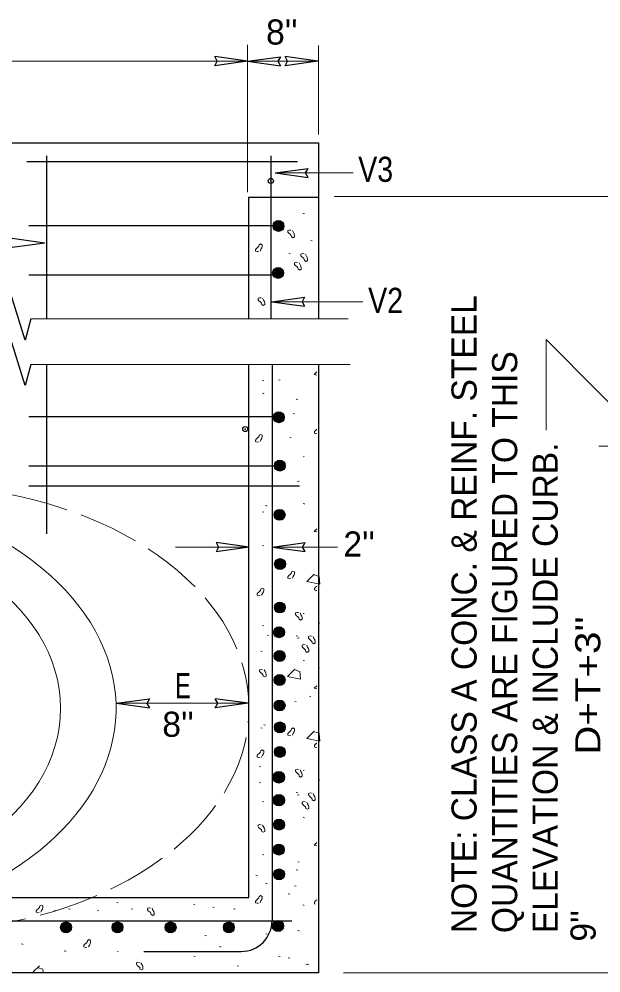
# Model space of a CAD drawing. Extents: x 472 to 851, y 139 to 417.
# Drawn here: x 568.61 to 598.73, y 185.01 to 234.4 of the extents above; entities that cross this region are included whole.
import ezdxf
from ezdxf.enums import TextEntityAlignment as Align

# ---------------------------------------------------------------- set-up
doc = ezdxf.new("R2010")
doc.units = 0
doc.header["$LTSCALE"] = 0.52
doc.header["$PDMODE"] = 32
doc.header["$PDSIZE"] = 0.26
doc.linetypes.add('LONG_DASHED', pattern=[7.5, 6, -1.5])
doc.layers.add('1', color=7, linetype='Continuous', lineweight=25)

msp = doc.modelspace()

# ---------------------------------------------------------------- hatches: boundary and pattern name
at = {"layer": '1'}
for points in [[(582.3221, 223.6925, 1), (581.7562, 223.6925, 1)], [(582.3037, 221.2611, 1), (581.7378, 221.2611, 1)], [(581.7741, 213.785, 1), (582.3399, 213.785, 1)], [(581.8272, 211.2842, 1), (582.3931, 211.2842, 1)], [(581.8137, 208.7332, 1), (582.3795, 208.7332, 1)], [(581.8409, 206.1823, 1), (582.4068, 206.1823, 1)], [(581.8272, 203.9315, 1), (582.3931, 203.9315, 1)], [(581.7864, 202.6492, 1), (582.3523, 202.6492, 1)], [(581.8137, 201.4214, 1), (582.3795, 201.4214, 1)], [(581.8137, 200.1801, 1), (582.3795, 200.1801, 1)], [(581.8137, 198.8568, 1), (582.3795, 198.8568, 1)], [(581.8272, 197.7246, 1), (582.3931, 197.7246, 1)], [(581.8272, 196.4559, 1), (582.3931, 196.4559, 1)], [(581.7727, 195.1327, 1), (582.3386, 195.1327, 1)], [(581.7863, 193.9458, 1), (582.3522, 193.9458, 1)], [(581.7863, 192.6907, 1), (582.3522, 192.6907, 1)], [(581.7727, 191.3948, 1), (582.3386, 191.3948, 1)], [(581.7863, 190.1125, 1), (582.3522, 190.1125, 1)], [(581.7308, 187.4348, 1), (582.2967, 187.4348, 1)], [(570.7638, 187.3673, 1), (571.3297, 187.3673, 1)], [(573.4258, 187.3673, 1), (573.9917, 187.3673, 1)], [(576.7355, 187.3673, 1), (576.1697, 187.3673, 1)], [(579.1872, 187.3673, 1), (579.753, 187.3673, 1)]]:
    msp.add_hatch(color=256, dxfattribs=at).paths.add_polyline_path(points)

# ---------------------------------------------------------------- linework, layer by layer
at = {"layer": '1', "lineweight": 13}
for p, q in [((580.4405, 225.4489), (580.4405, 233.0788)), ((584.1068, 228.4315), (584.1068, 233.0405)), ((585.9093, 226.4384), (581.9643, 226.4384)), ((584.9231, 225.2253), (617.3437, 225.2253)), ((586.4027, 219.766), (581.8559, 219.766)), ((569.2201, 218.8749), (585.652, 218.8749)), ((569.2201, 216.5208), (585.7533, 216.5208)), ((617.5001, 212.2829), (598.6148, 212.2829)), ((576.7018, 207.0578), (580.5148, 207.0578)), ((581.7148, 207.0578), (585.0962, 207.0578)), ((573.6318, 198.9723), (580.4663, 198.9723)), ((569.6685, 185.3723), (569.3421, 185.0588)), ((585.4032, 185.0098), (617.6672, 185.0098))]:
    msp.add_line(p, q, dxfattribs=at)
at = {"layer": '1'}
for p, q in [((580.4405, 232.2245), (578.7375, 232.4585)), ((580.4405, 232.2245), (578.7375, 231.9905)), ((580.4408, 232.2237), (582.1438, 232.4577)), ((580.4408, 232.2237), (582.1438, 231.9897)), ((584.0828, 232.2253), (582.3798, 232.4593)), ((584.0828, 232.2253), (582.3798, 231.9913)), ((536.8701, 228.0035), (584.1068, 228.0035)), ((584.1068, 228.0035), (584.1068, 225.1877)), ((570.0381, 227.3145), (570.0381, 218.8749)), ((581.6405, 227.3145), (581.6405, 218.8749)), ((569.0171, 227.0292), (583.024, 227.0292)), ((581.8691, 226.4392), (583.5721, 226.6732)), ((581.8691, 226.4392), (583.5721, 226.2052)), ((580.5068, 218.8749), (580.5068, 225.1877)), ((569.1223, 223.7095), (581.9555, 223.7095)), ((569.9557, 222.808), (568.2527, 223.042)), ((569.9557, 222.808), (568.2527, 222.574)), ((569.1223, 221.1572), (582.0568, 221.1572)), ((581.6866, 219.7652), (583.3896, 219.9992)), ((581.6866, 219.7652), (583.3896, 219.5312)), ((570.0381, 216.5208), (570.0381, 207.7454)), ((581.7067, 216.5333), (581.7067, 187.7223)), ((569.1223, 213.8187), (581.9555, 213.8187)), ((569.1223, 211.2663), (582.0568, 211.2663)), ((569.1223, 210.2253), (583.1202, 210.2253)), ((580.5145, 207.057), (578.8115, 207.291)), ((580.5145, 207.057), (578.8115, 206.823)), ((581.7152, 207.0587), (583.4182, 207.2927)), ((581.7152, 207.0587), (583.4182, 206.8247)), ((573.6566, 198.9715), (575.3596, 199.2055)), ((580.466, 198.9732), (578.763, 199.2072)), ((573.6566, 198.9715), (575.3596, 198.7375)), ((580.466, 198.9732), (578.763, 198.7392)), ((536.7294, 187.7098), (582.7228, 187.7098)), ((575.0771, 186.1223), (580.1068, 186.1223))]:
    msp.add_line(p, q, dxfattribs=at)
at = {"layer": '1', "lineweight": 13}
for points in [[(539.0503, 232.2245), (580.4405, 232.2245), (584.0405, 232.2245)], [(583.2906, 224.3467), (583.3639, 224.3281), (583.3659, 224.3259)], [(582.7636, 223.4501), (582.8104, 223.3564), (582.8573, 223.2786), (582.8731, 223.2006), (582.8729, 223.1224), (582.7949, 223.0757), (582.7171, 223.1224), (582.7012, 223.2006), (582.6389, 223.2627), (582.5766, 223.3097), (582.5298, 223.3721), (582.5299, 223.4499), (582.6079, 223.4812), (582.6856, 223.4657)], [(583.7081, 222.9356), (583.7814, 222.9169), (583.7834, 222.9147)], [(581.0849, 222.3922), (581.1318, 222.4857), (581.1784, 222.5638), (581.1941, 222.6417), (581.1941, 222.72), (581.1161, 222.7665), (581.0381, 222.7197), (581.0222, 222.6417), (580.9601, 222.5795), (580.8976, 222.5325), (580.8509, 222.4703), (580.8509, 222.3922), (580.9289, 222.361), (581.0069, 222.3765)], [(582.5707, 222.2739), (582.644, 222.2552), (582.646, 222.2531)], [(583.1069, 221.7797), (583.1537, 221.686), (583.2006, 221.6082), (583.2164, 221.5302), (583.2162, 221.452), (583.1382, 221.4053), (583.0604, 221.452), (583.0446, 221.5302), (582.9823, 221.5923), (582.9199, 221.6393), (582.8731, 221.7017), (582.8732, 221.7795), (582.9512, 221.8108), (583.0289, 221.7953)], [(583.4378, 222.2259), (583.4847, 222.1322), (583.5315, 222.0544), (583.5473, 221.9764), (583.5472, 221.8982), (583.4692, 221.8516), (583.3913, 221.8982), (583.3755, 221.9764), (583.3132, 222.0386), (583.2508, 222.0856), (583.204, 222.1479), (583.2042, 222.2258), (583.2822, 222.2571), (583.3598, 222.2416)], [(581.2154, 219.9465), (581.2622, 219.8528), (581.3091, 219.775), (581.3249, 219.697), (581.3247, 219.6188), (581.2468, 219.5722), (581.1689, 219.6188), (581.1531, 219.697), (581.0907, 219.7592), (581.0284, 219.8062), (580.9816, 219.8685), (580.9818, 219.9463), (581.0598, 219.9777), (581.1374, 219.9622)], [(595.8951, 213.1097), (595.8951, 217.8075), (601.3294, 212.3379)], [(584.0159, 216.1291), (583.8805, 215.999), (584.0159, 215.9707)], [(581.2052, 215.6896), (581.2785, 215.6709), (581.2805, 215.6687)], [(582.0477, 215.7236), (582.121, 215.7049), (582.123, 215.7027)], [(581.2052, 215.0263), (581.2785, 215.0076), (581.2805, 215.0054)], [(582.9591, 214.7286), (583.0324, 214.7099), (583.0344, 214.7078)], [(582.7934, 213.9823), (582.8668, 213.9637), (582.8687, 213.9615)], [(581.0849, 212.5252), (581.1318, 212.6188), (581.1784, 212.6969), (581.1941, 212.7747), (581.1941, 212.8531), (581.1161, 212.8996), (581.0381, 212.8527), (581.0222, 212.7747), (580.9601, 212.7126), (580.8976, 212.6656), (580.8509, 212.6034), (580.8509, 212.5252), (580.9289, 212.4941), (581.0069, 212.5096)], [(584.0159, 213.1542), (584.0108, 213.1492), (583.9483, 213.1022), (583.9017, 213.04), (583.9017, 212.9618), (583.9797, 212.9307), (584.0159, 212.9378)], [(582.6277, 212.7386), (582.701, 212.7199), (582.703, 212.7177)], [(583.3247, 211.7419), (583.3612, 211.7513), (583.3623, 211.7523)], [(583.0275, 210.4583), (583.1008, 210.4773), (583.103, 210.4793)], [(581.3709, 209.2222), (581.4443, 209.2035), (581.4462, 209.2013)], [(583.3131, 209.3125), (583.3864, 209.2938), (583.3884, 209.2917)], [(581.2052, 208.8905), (581.2785, 208.8718), (581.2805, 208.8697)], [(584.0159, 208.0069), (583.8805, 207.8768), (584.0159, 207.8485)], [(581.2052, 207.1493), (581.2785, 207.1307), (581.2805, 207.1285)], [(582.7583, 205.4458), (582.8052, 205.5393), (582.8518, 205.6175), (582.8675, 205.6953), (582.8675, 205.7737), (582.7895, 205.8202), (582.7115, 205.7733), (582.6957, 205.6953), (582.6335, 205.6332), (582.571, 205.5862), (582.5243, 205.524), (582.5243, 205.4458), (582.6023, 205.4147), (582.6803, 205.4302)], [(583.8932, 205.6523), (583.5033, 205.2778), (584.174, 205.1375), (584.1427, 205.5432), (583.9088, 205.6212)], [(584.0159, 205.0321), (584.0108, 205.027), (583.9483, 204.98), (583.9017, 204.9178), (583.9017, 204.8397), (583.9797, 204.8085), (584.0159, 204.8157)], [(581.1678, 204.5654), (581.2147, 204.6589), (581.2613, 204.7371), (581.277, 204.8149), (581.277, 204.8932), (581.199, 204.9398), (581.121, 204.8929), (581.1052, 204.8149), (581.043, 204.7527), (580.9805, 204.7057), (580.9338, 204.6436), (580.9338, 204.5654), (581.0118, 204.5342), (581.0898, 204.5497)], [(583.1543, 203.6505), (583.2012, 203.5568), (583.248, 203.479), (583.2638, 203.401), (583.2637, 203.3228), (583.1857, 203.2762), (583.1078, 203.3228), (583.092, 203.401), (583.0297, 203.4632), (582.9673, 203.5102), (582.9205, 203.5725), (582.9207, 203.6503), (582.9987, 203.6817), (583.0763, 203.6662)], [(583.3247, 203.6197), (583.3612, 203.6292), (583.3623, 203.6302)], [(584.0988, 203.136), (584.1722, 203.1173), (584.1742, 203.1152)], [(581.2052, 203.0035), (581.2785, 202.9848), (581.2805, 202.9827)], [(581.4538, 202.5061), (581.5271, 202.4874), (581.5291, 202.4852)], [(582.9614, 202.4743), (583.0348, 202.4557), (583.0367, 202.4535)], [(583.0275, 202.3362), (583.1008, 202.3552), (583.103, 202.3572)], [(583.8286, 202.4263), (583.8754, 202.3327), (583.9222, 202.2548), (583.9381, 202.1768), (583.9379, 202.0987), (583.8599, 202.052), (583.7821, 202.0987), (583.7663, 202.1768), (583.7039, 202.239), (583.6416, 202.286), (583.5947, 202.3483), (583.5949, 202.4262), (583.6729, 202.4575), (583.7506, 202.442)], [(581.1223, 201.6769), (581.1957, 201.6582), (581.1977, 201.6561)], [(583.4977, 201.9801), (583.5445, 201.8864), (583.5913, 201.8086), (583.6072, 201.7306), (583.607, 201.6524), (583.529, 201.6058), (583.4512, 201.6524), (583.4353, 201.7306), (583.373, 201.7927), (583.3107, 201.8397), (583.2638, 201.9021), (583.264, 201.9799), (583.342, 202.0112), (583.4197, 201.9957)], [(583.3131, 201.1903), (583.3864, 201.1717), (583.3884, 201.1695)], [(581.2982, 200.7102), (581.3451, 200.6165), (581.3919, 200.5387), (581.4077, 200.4607), (581.4076, 200.3825), (581.3296, 200.3358), (581.2518, 200.3825), (581.2359, 200.4607), (581.1736, 200.5228), (581.1112, 200.5698), (581.0644, 200.6322), (581.0646, 200.71), (581.1426, 200.7413), (581.2202, 200.7258)], [(582.893, 200.7353), (582.5032, 200.3608), (583.1738, 200.2205), (583.1425, 200.6262), (582.9087, 200.7042)], [(584.0943, 200.7923), (584.1677, 200.8112), (584.1698, 200.8133)], [(584.0159, 199.8847), (583.8805, 199.7547), (584.0159, 199.7263)], [(582.9615, 199.0647), (582.8883, 199.0458), (582.8862, 199.0438)], [(583.6357, 199.3481), (583.709, 199.3294), (583.711, 199.3272)], [(581.1223, 197.697), (581.1957, 197.6783), (581.1977, 197.6762)], [(581.2881, 197.8628), (581.3614, 197.8442), (581.3634, 197.842)], [(582.7583, 197.3237), (582.8052, 197.4172), (582.8518, 197.4953), (582.8675, 197.5732), (582.8675, 197.6515), (582.7895, 197.698), (582.7115, 197.6512), (582.6957, 197.5732), (582.6335, 197.511), (582.571, 197.464), (582.5243, 197.4018), (582.5243, 197.3237), (582.6023, 197.2925), (582.6803, 197.308)], [(583.8932, 197.5302), (583.5033, 197.1557), (584.174, 197.0153), (584.1427, 197.421), (583.9088, 197.499)], [(584.0159, 196.9099), (584.0108, 196.9048), (583.9483, 196.8578), (583.9017, 196.7957), (583.9017, 196.7175), (583.9797, 196.6863), (584.0159, 196.6935)], [(581.1678, 196.191), (581.2147, 196.2845), (581.2613, 196.3627), (581.277, 196.4405), (581.277, 196.5188), (581.199, 196.5653), (581.121, 196.5185), (581.1052, 196.4405), (581.043, 196.3783), (580.9805, 196.3313), (580.9338, 196.2692), (580.9338, 196.191), (581.0118, 196.1598), (581.0898, 196.1753)], [(581.0395, 195.707), (581.1128, 195.6883), (581.1148, 195.6862)], [(583.1543, 195.5283), (583.2012, 195.4347), (583.248, 195.3568), (583.2638, 195.2788), (583.2637, 195.2007), (583.1857, 195.154), (583.1078, 195.2007), (583.092, 195.2788), (583.0297, 195.341), (582.9673, 195.388), (582.9205, 195.4503), (582.9207, 195.5282), (582.9987, 195.5595), (583.0763, 195.544)], [(583.3247, 195.4976), (583.3612, 195.507), (583.3623, 195.508)], [(581.0395, 194.8778), (581.1128, 194.8592), (581.1148, 194.857)], [(584.0988, 195.0138), (584.1722, 194.9952), (584.1742, 194.993)], [(582.9614, 194.3522), (583.0348, 194.3335), (583.0367, 194.3313)], [(583.0275, 194.214), (583.1008, 194.233), (583.103, 194.235)], [(583.8286, 194.3042), (583.8754, 194.2105), (583.9222, 194.1327), (583.9381, 194.0547), (583.9379, 193.9765), (583.8599, 193.9298), (583.7821, 193.9765), (583.7663, 194.0547), (583.7039, 194.1168), (583.6416, 194.1638), (583.5947, 194.2262), (583.5949, 194.304), (583.6729, 194.3353), (583.7506, 194.3198)], [(581.2052, 193.8828), (581.2785, 193.8642), (581.2805, 193.862)], [(583.4977, 193.8579), (583.5445, 193.7643), (583.5913, 193.6864), (583.6072, 193.6084), (583.607, 193.5302), (583.529, 193.4836), (583.4512, 193.5302), (583.4353, 193.6084), (583.373, 193.6706), (583.3107, 193.7176), (583.2638, 193.7799), (583.264, 193.8577), (583.342, 193.8891), (583.4197, 193.8736)], [(581.2154, 192.6674), (581.2622, 192.5737), (581.3091, 192.4959), (581.3249, 192.4179), (581.3247, 192.3397), (581.2468, 192.2931), (581.1689, 192.3397), (581.1531, 192.4179), (581.0907, 192.4801), (581.0284, 192.5271), (580.9816, 192.5894), (580.9818, 192.6672), (581.0598, 192.6986), (581.1374, 192.6831)], [(583.3131, 193.0682), (583.3864, 193.0495), (583.3884, 193.0473)], [(584.0159, 191.7626), (583.8805, 191.6325), (584.0159, 191.6042)], [(582.0477, 191.1807), (582.121, 191.162), (582.123, 191.1598)], [(581.2052, 191.1467), (581.2785, 191.128), (581.2805, 191.1258)], [(583.042, 190.7661), (583.1153, 190.7474), (583.1173, 190.7452)], [(582.9591, 190.3515), (583.0324, 190.3328), (583.0344, 190.3307)], [(580.8737, 190.0687), (580.9471, 190.0501), (580.9491, 190.0479)], [(581.3709, 189.6542), (581.4443, 189.6355), (581.4462, 189.6333)], [(582.8763, 189.5223), (582.9496, 189.5037), (582.9516, 189.5015)], [(581.0849, 188.6457), (581.1318, 188.7392), (581.1784, 188.8173), (581.1941, 188.8952), (581.1941, 188.9735), (581.1161, 189.02), (581.0381, 188.9732), (581.0222, 188.8952), (580.9601, 188.833), (580.8976, 188.786), (580.8509, 188.7238), (580.8509, 188.6457), (580.9289, 188.6145), (581.0069, 188.63)], [(582.5448, 189.1077), (582.6182, 189.0891), (582.6202, 189.0869)], [(584.0159, 188.7877), (584.0108, 188.7827), (583.9483, 188.7357), (583.9017, 188.6735), (583.9017, 188.5953), (583.9444, 188.5782)], [(569.7331, 188.1482), (569.7799, 188.2417), (569.8266, 188.3198), (569.8423, 188.3977), (569.8423, 188.476), (569.7642, 188.5225), (569.6862, 188.4757), (569.6704, 188.3977), (569.6082, 188.3355), (569.5457, 188.2885), (569.4991, 188.2263), (569.4991, 188.1482), (569.5771, 188.117), (569.6551, 188.1325)], [(570.4333, 188.2446), (570.5067, 188.2259), (570.5087, 188.2237)], [(571.1791, 188.3275), (571.2524, 188.3088), (571.2544, 188.3067)], [(572.6706, 188.2446), (572.7439, 188.2259), (572.7459, 188.2237)], [(573.6649, 188.6592), (573.7382, 188.6405), (573.7402, 188.6383)], [(574.4107, 188.3275), (574.484, 188.3088), (574.486, 188.3067)], [(575.498, 188.3558), (575.5448, 188.2621), (575.5917, 188.1842), (575.6075, 188.1062), (575.6073, 188.0281), (575.5293, 187.9814), (575.4515, 188.0281), (575.4357, 188.1062), (575.3733, 188.1684), (575.311, 188.2154), (575.2642, 188.2777), (575.2643, 188.3556), (575.3423, 188.3869), (575.42, 188.3714)], [(577.6422, 188.5762), (577.7155, 188.5576), (577.7175, 188.5554)], [(578.6365, 188.4104), (578.7098, 188.3918), (578.7118, 188.3896)], [(579.7137, 188.3275), (579.787, 188.3088), (579.789, 188.3067)], [(583.2906, 188.5273), (583.3639, 188.5087), (583.3659, 188.5065)], [(572.2072, 186.3616), (572.2541, 186.4551), (572.3009, 186.5331), (572.3166, 186.6111), (572.3166, 186.6889), (572.2386, 186.7357), (572.1606, 186.6891), (572.1449, 186.6111), (572.0826, 186.5487), (572.0201, 186.5017), (571.9734, 186.4396), (571.9734, 186.3614), (572.0514, 186.3303), (572.1292, 186.3459)], [(578.2361, 186.952), (578.3094, 186.9333), (578.3114, 186.9312)], [(581.3847, 187.0349), (581.4581, 187.0162), (581.4601, 187.0141)], [(583.042, 187.2007), (583.1153, 187.1821), (583.1173, 187.1799)], [(568.7365, 186.5111), (568.8098, 186.4924), (568.8118, 186.4903)], [(578.9818, 186.3716), (579.0552, 186.3529), (579.0572, 186.3508)], [(570.9533, 186.1472), (571.0266, 186.1285), (571.0286, 186.1263)], [(573.711, 186.1121), (573.7476, 186.1215), (573.7487, 186.1225)], [(577.6561, 185.8741), (577.7294, 185.8554), (577.7314, 185.8533)], [(582.0477, 185.8741), (582.121, 185.8554), (582.123, 185.8533)], [(582.5448, 185.7912), (582.6182, 185.7725), (582.6202, 185.7703)], [(569.8628, 185.0588), (569.8522, 185.1968), (569.618, 185.275)], [(574.918, 185.5367), (574.9648, 185.443), (575.0117, 185.3652), (575.0275, 185.2872), (575.0273, 185.209), (574.9493, 185.1623), (574.8715, 185.209), (574.8557, 185.2872), (574.7933, 185.3493), (574.731, 185.3963), (574.6842, 185.4587), (574.6843, 185.5365), (574.7623, 185.5678), (574.84, 185.5523)], [(579.8932, 185.3766), (579.9666, 185.3579), (579.9686, 185.3558)], [(583.4562, 185.4595), (583.5296, 185.4408), (583.5316, 185.4387)], [(583.5392, 185.4595), (583.6125, 185.4408), (583.6145, 185.4387)]]:
    msp.add_lwpolyline(points, dxfattribs=at)
at = {"layer": '1'}
for points in [[(578.7375, 231.9905), (578.8692, 232.2269), (578.7375, 232.4585)], [(582.1438, 232.4577), (582.0121, 232.2212), (582.1438, 231.9897)], [(582.3798, 231.9913), (582.5116, 232.2277), (582.3798, 232.4593)], [(583.5721, 226.2052), (583.4403, 226.4416), (583.5721, 226.6732)], [(580.5068, 225.1877), (584.1068, 225.1877), (584.1068, 218.8749)], [(569.2201, 218.8749), (568.9269, 217.7763), (568.2368, 220.0086)], [(583.3896, 219.9992), (583.2578, 219.7627), (583.3896, 219.5312)], [(569.2201, 216.5208), (568.9269, 215.4222), (568.2368, 217.6545)], [(584.1068, 216.5333), (584.1068, 185.0098), (535.4502, 185.0098)], [(551.0558, 188.9098), (580.5068, 188.9098), (580.5068, 216.5333)], [(578.8115, 207.291), (578.9433, 207.0546), (578.8115, 206.823)], [(583.4182, 206.8247), (583.2864, 207.0611), (583.4182, 207.2927)], [(575.3596, 199.2055), (575.2278, 198.9691), (575.3596, 198.7375)], [(578.763, 198.7392), (578.8947, 198.9756), (578.763, 199.2072)]]:
    msp.add_lwpolyline(points, dxfattribs=at)
for centre, radius in [((582.0392, 223.6925), 0.2829), ((582.0208, 221.2611), 0.2829), ((582.057, 213.785), 0.2829), ((582.1102, 211.2842), 0.2829), ((582.0966, 208.7332), 0.2829), ((582.1238, 206.1823), 0.2829), ((582.1102, 203.9315), 0.2829), ((582.0693, 202.6492), 0.2829), ((582.0966, 201.4214), 0.2829), ((582.0966, 200.1801), 0.2829), ((582.0966, 198.8568), 0.2829), ((582.1102, 197.7246), 0.2829), ((582.1102, 196.4559), 0.2829), ((582.0595, 195.141), 0.2978), ((582.0557, 195.1327), 0.2829), ((582.0595, 193.9519), 0.2978), ((582.0693, 193.9458), 0.2829), ((582.0693, 192.6907), 0.2829), ((582.0557, 191.3948), 0.2829), ((582.0693, 190.1125), 0.2829), ((582.0137, 187.4348), 0.2829), ((571.0467, 187.3673), 0.2829), ((573.7088, 187.3673), 0.2829), ((576.4526, 187.3673), 0.2829), ((579.4701, 187.3673), 0.2829)]:
    msp.add_circle(centre, radius, dxfattribs=at)
msp.add_arc((580.1068, 187.7223), 1.6, 270, 0, dxfattribs=at)
at = {"layer": '1', "linetype": 'LONG_DASHED', "lineweight": 13}
msp.add_ellipse((563.2187, 198.7076), major_axis=(-17.293, 0), ratio=0.66806, start_param=1.0337802, end_param=5.2659165, dxfattribs=at)
at = {"layer": '1', "lineweight": 13}
msp.add_ellipse((556.3433, 198.7076), major_axis=(17.293, 0), ratio=0.66806, start_param=5.2592156, end_param=10.4371429, dxfattribs=at)
msp.add_ellipse((556.3433, 198.7076), major_axis=(14.4186, 0), ratio=0.681637, dxfattribs=at)
at = {"layer": '1'}
for p in [(581.6432, 226.0226), (580.319, 213.1715)]:
    msp.add_point(p, dxfattribs=at)

# ---------------------------------------------------------------- texts
for s, p in [("8''", (581.3966, 233.0853)), ("2''", (585.3967, 206.5722)), ("8''", (576.0276, 197.2373))]:
    msp.add_text(s, height=1.3, dxfattribs=at).set_placement(p)
for s, width, p in [('V3', 0.85, (586.1648, 225.9748)), ('V2', 0.85, (586.6798, 219.1887)), ('E', 0.7, (576.6862, 199.2367))]:
    msp.add_text(s, height=1.3, dxfattribs=dict(at, width=width)).set_placement(p)
for s, p in [('NOTE: CLASS A CONC. & REINF. STEEL', (592.2924, 187.0701)), ('QUANTITIES ARE FIGURED TO THIS', (594.3924, 187.0701)), ('ELEVATION & INCLUDE CURB.', (596.4924, 187.0701))]:
    msp.add_text(s, height=1.3, rotation=90, dxfattribs=at).set_placement(p)
at = {"layer": '1', "width": 1.2}
msp.add_text("D+T+3''", height=1.3, rotation=90, dxfattribs=at).set_placement((598.6938, 196.3082))
at = {"layer": '1'}
msp.add_text("9''", height=1.3, rotation=90, dxfattribs=at).set_placement((598.4521, 187.4474), align=Align.CENTER)

doc.saveas('drawing.dxf')
